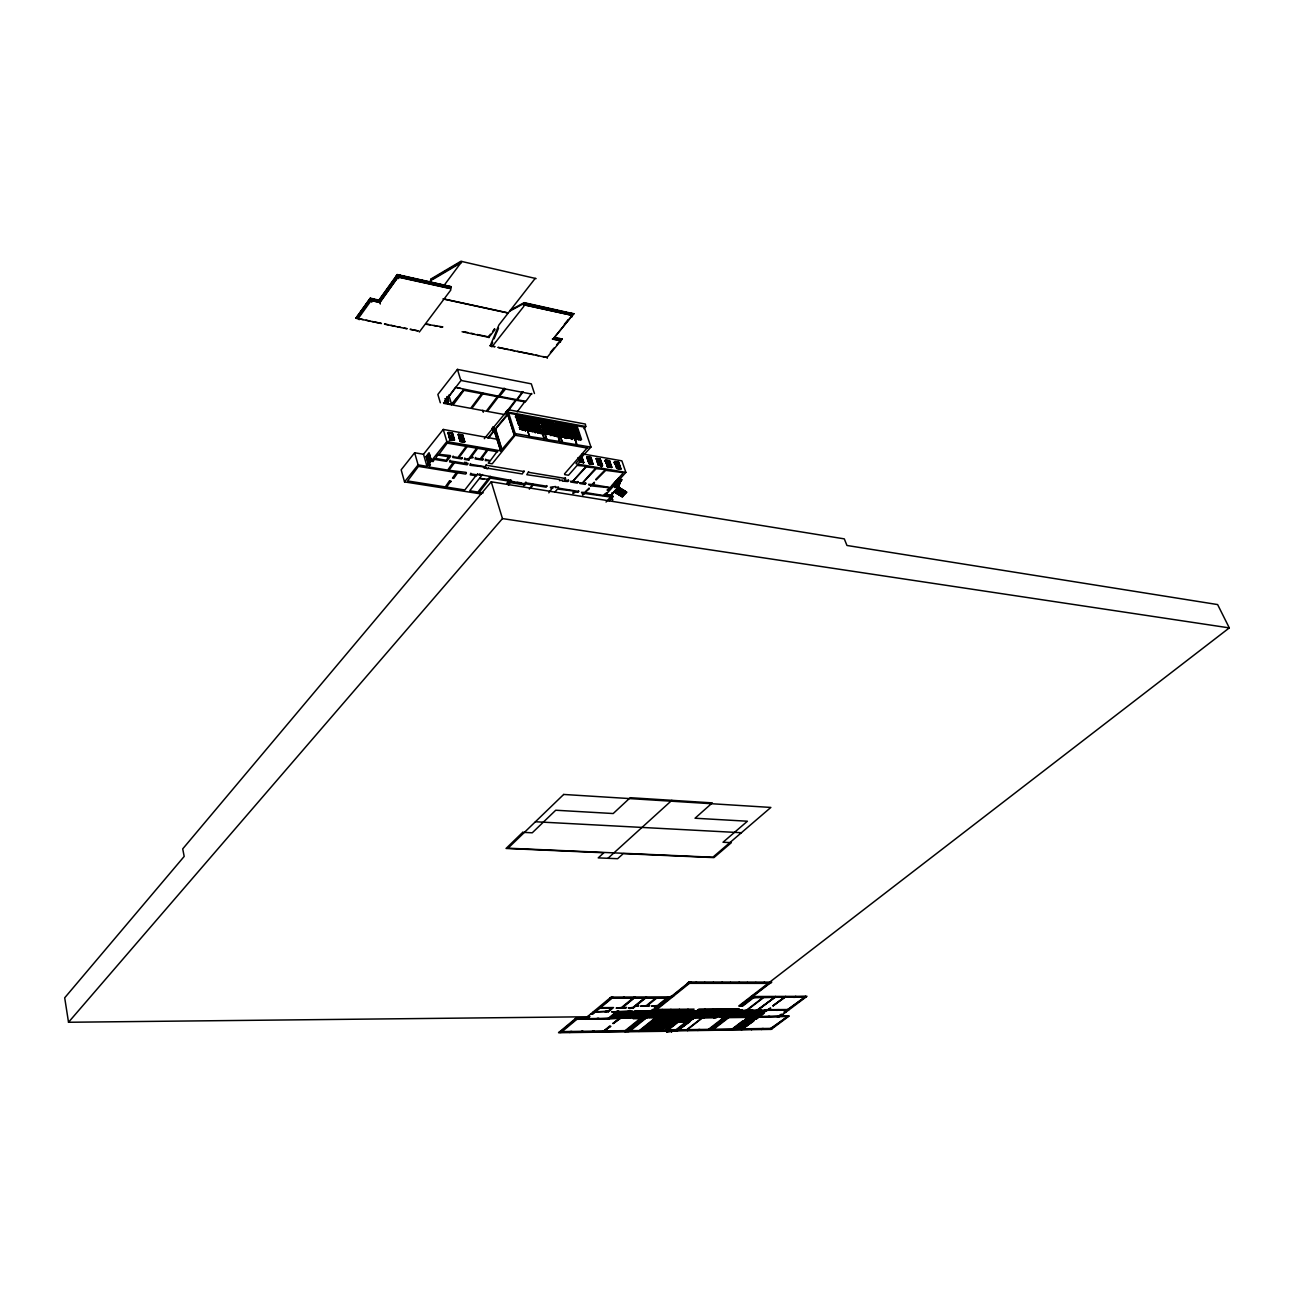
<?xml version="1.0" encoding="UTF-8"?>
<svg xmlns="http://www.w3.org/2000/svg" width="1294" height="1294" viewBox="0 0 1294 1294"><rect width="100%" height="100%" fill="white"/><g stroke="black" fill="none" stroke-linecap="round" stroke-linejoin="round"><path stroke-width="1.5" d="M523.552 304.575L571.802 315.267L523.504 304.786L524.151 302.667L510.305 310.156M612.677 486.059L618.5 486.965L621.104 480.042L618.37 486.803L615.798 483.568M429.689 282.561L431.161 278.873L460.907 261.275L536.12 278.598M430.643 282.771L432.115 279.083L461.877 261.501L444.44 284.906M490.232 345.741L494.761 346.679L490.232 345.741L498.902 324.988L535.198 278.388M491.138 345.935L492.626 342.376M494.098 338.834L498.546 328.191M419.321 332.008L450.765 290.066L450.797 287.187M523.504 304.786L523.957 306.193L491.882 346.889M381.439 323.549L355.979 318.178L370.294 298.186L378.916 300.176L397.242 274.538L451.008 286.605L450.716 287.591M363.177 319.569L355.979 318.178L370.294 298.186L371.152 299.642M398.228 274.765L379.093 300.629L370.456 298.59L356.4 318.195M370.682 299.254L356.901 318.486L370.618 299.043L379.271 301.081L397.565 275.412L379.271 301.081M370.86 299.707L379.449 301.534L370.796 299.496L357.273 318.356M380.307 304.009L379.789 302.295L371.2 300.434L358.47 318.178L359.182 319.683M379.029 300.402L397.387 274.943L450.878 286.783M379.449 301.534L397.743 275.865L450.797 287.802M379.789 302.295L398.131 276.819L450.377 288.368M442.839 326.913L425.71 324.196M534.471 393.522L531.316 383.849L457.429 369.388L437.857 394.46L440.332 402.774M488.372 336.844L490.491 334.159M492.593 331.474L494.696 328.773M443.502 402.677L451.525 404.165L463.786 389.607L451.719 404.844L443.696 403.356L455.52 387.391L498.416 396.174L504.159 388.135M443.696 403.356L461.408 379.902M447.109 399.603L445.104 398.73M447.174 399.943L445.605 399.425L446.106 401.771M490.28 345.886L491.429 345.498M524.119 303.2L573.485 314.135L524.054 302.99M497.139 439.264L443.26 429.43L423.51 454.243L414.646 452.771L401.156 469.819L404.537 481.902L481.481 494.001M482.096 393.117L470.66 408.322L453.013 405.071L464.384 389.769M404.537 481.902L418.108 464.886L414.646 452.771M430.223 464.19L428.379 464.595L426.082 456.588L428.799 453.191L431.112 461.182L433.166 461.521L434.606 458.723M449.552 480.753L445.298 486.9L407.594 480.947L418.916 465.775M427.813 455.52L426.858 456.701L428.799 463.333M429.139 453.87L428.185 455.051L430.126 461.683M428.007 456.992L427.36 457.979M428.686 456.329L429.462 455.359M427.23 458.367L428.249 457.041L426.082 456.588M429.576 455.391L428.557 456.717L429.624 455.569M427.343 458.399L428.298 457.235M427.667 459.888L428.621 458.723M428.993 458.238L429.948 457.057L429.058 458.432M427.732 460.082L428.735 458.755M427.974 460.13L428.751 459.16M429.301 458.48L430.077 457.51M448.678 435.496L452.997 435.932L453.984 439.976M428.201 461.376L428.977 460.405M429.527 459.726L430.304 458.755M449.002 435.496L450.862 436.547M429.236 460.454L428.217 461.796L429.284 460.648M429.543 460.13L430.562 458.804M429.657 460.163L430.611 458.998M449.358 436.288L451.056 436.757L449.147 436.531M497.737 396.093L486.253 411.201L471.776 408.532L483.212 393.327M428.686 463.058L429.462 462.087M430.012 461.408L430.789 460.421M451.477 434.444L452.528 433.134L448.242 432.374L450.28 439.248L449.228 440.558M428.168 463.867L431.048 460.518M428.557 463.867L431.209 460.567L429.236 453.304L426.599 456.62L428.686 463.883L426.454 456.604L429.107 453.288L431.339 460.583M451.072 435.852L452.771 436.272M418.108 464.886L426.988 466.341L446.851 441.577L443.26 429.43M449.924 439.539L454.34 440.283L449.891 439.588L448.08 432.778L452.302 433.425L454.34 440.283L452.172 433.571M452.625 435.965L452.027 433.781L448.145 433.166M453.579 461.877L447.708 470.078L428.767 466.988L430.433 464.918M448.856 456.119L446.301 460.26L435.609 458.48L438.148 454.323M450.458 455.569L438.941 454.323L447.643 442.516M454.081 440.316L450.021 439.475M459.079 437.421L462.945 438.035L464.174 441.739M459.564 438.051L461.117 438.682M461.651 436.207L462.702 434.913L458.448 434.169L460.098 441.351L462.977 441.95M462.912 437.598L462.201 435.56L458.335 434.946M462.896 438.084L458.998 436.968M462.411 441.432L460.955 437.582M434.816 459.451L446.543 461.392L450.668 456.297M515.999 399.555L504.466 414.549L487.353 411.395L498.837 396.304M522.469 391.661L516.694 399.636L499.516 396.385L505.388 389.154M462.104 457.526L461.715 458.966L452.787 457.478L453.159 456.022M453.79 462.605L449.584 461.909L450.15 460.211M564.394 324.276L568.195 319.618M561.515 339.546L553.945 338.138L573.743 313.649L554.172 337.588L561.871 339.416L553.881 337.928M453.385 456.75L457.93 457.51L466.665 445.783M462.314 458.238L458.949 457.672L467.684 445.961M466.196 472.407L449.05 470.288L454.922 462.104M550.387 352.453L553.994 348.037M556.549 344.932L558.992 341.956M547.022 357.516L562.162 339.093L554.528 337.459M470.223 457.364L468.768 460.146L464.4 459.419L464.789 457.963M487.854 438.003L493.807 430.756L491.995 428.379L493.192 426.907L495.02 429.284L507.119 414.549L505.776 412.252L507.119 414.549M505.776 412.252L507.895 409.648L585.357 424.044L585.778 426.535L583.901 428.702M484.312 438.666L492.642 428.492L493.807 430.756M493.839 427.036L505.938 412.285M458.092 472.164L453.822 478.359L452.479 478.149L456.766 471.938M450.361 460.939L464.643 463.301L464.821 462.104M477.114 447.578L468.347 459.257L464.999 458.691M508.623 410.36L516.629 399.668M531.608 393.425L525.833 401.366L517.325 399.749L523.083 391.791M476.338 475.141L464.821 489.973L446.64 487.11L450.878 480.964M467.781 463.139L465.986 463.527L466.163 462.33M472.828 456.976L471.048 457.364L478.117 447.756M493.16 430.643L495.02 429.284M506.455 414.436L508.283 412.204L507.895 409.648M500.649 450.522L494.146 430.805L507.846 414.678L514.3 435.107L508.429 416.539M507.442 414.614L508.671 413.126L516.257 414.533L520.722 428.54L526.658 429.624L522.178 415.617L523.164 415.811L529.44 436.45L544.418 438.779L537.835 418.512L540.439 418.997L546.78 439.539L559.995 441.561L553.347 421.375L555.919 421.86L562.324 442.305L590.97 447.093L584.209 427.085L576.946 425.742L576.008 428.104M488.582 438.132L494.146 430.805M455.132 462.831L467.199 464.821L467.991 463.867M470.45 458.092L473.054 457.704M483.26 466.81L469.868 465.274L470.45 463.592M483.002 458.691L482.613 460.146L475.124 458.885L475.513 457.429M458.319 472.892L465.63 474.073L466.422 473.119M517.115 411.945L525.138 401.286M515.336 416.943L516.257 414.533M475.723 458.157L480.22 458.917L487.32 449.341M483.212 459.419L481.222 459.079L488.307 449.503M517.762 416.878L520.042 422.928M476.548 475.852L470.272 474.833L470.838 473.167M519.735 417.25L523.908 430.077L521.741 423.866M519.929 417.283L522.064 423.235M522.436 421.763L521.256 418.027L522.178 415.617M489.52 460.615L485.266 460.583L485.654 459.144M529.44 436.45L523.164 415.811M471.065 473.879L477.34 474.914L477.518 473.717M485.234 467.134L485.056 468.331L483.471 467.522M518.829 425.047L518.247 423.009M519.962 423.542L522.097 429.527L525.752 430.174M524.733 417.994L525.38 419.984L530.783 421.229M470.66 464.303L485.266 466.73L486.237 464.578M515.659 434.655L492.205 463.802L488.242 463.139L489.747 461.343M485.881 459.871L490.345 460.615L497.446 451.072M480.478 474.202L479.314 475.221L479.492 474.041M526.286 418.447L528.292 425.063M520.172 429.236L519.573 427.182L524.976 428.476M525.413 419.935L530.896 421.084M488.194 467.619C489.003 469.56 485.331 468.962 486.221 467.296M446.851 441.577L500.729 450.862L501.684 449.714L495.343 429.349M513.912 435.027L515.141 433.555L508.671 413.126M523.73 423.542L521.595 417.59M501.684 449.714L514.3 435.107M525.574 430.384L521.903 417.234L515.982 416.15L517.551 421.051M528.437 418.852L530.378 424.756M526.027 422.345L531.478 423.397M490.264 476.338L477.907 492.043L469.738 490.749L482.452 474.526M530.734 418.415L534.94 431.452L529.036 430.384L524.846 417.331L530.734 418.415L529.747 419.596L533.354 430.756M526.787 424.561L532.497 425.305L526.593 424.286L524.523 417.719L530.411 418.803L534.535 431.937M531.058 419.838L532.044 418.658L537.9 419.741L537.835 418.512M523.876 429.851L521.773 423.817M528.421 424.4L526.318 418.399M528.486 425.095L530.475 431.258L528.453 424.869M533.468 419.774L537.673 432.552M533.662 419.806L535.49 426.373M530.265 425.419L532.61 431.42M527.968 428.929L533.662 429.818M533.306 423.413L538.757 424.561L533.257 423.462M537.269 420.469L531.543 419.24L535.667 432.374M532.562 431.581L528.599 430.918L532.4 431.387M536.913 420.906L537.9 419.741M533.775 425.597L531.705 419.046L537.56 420.129L539.679 426.616L533.953 425.402M483.18 492.868L479.217 492.254L490.782 477.486M543.739 434.38L544.725 433.215L550.565 434.266L546.311 421.294L540.488 420.21L540.439 418.997M534.632 427.861L540.132 428.945L534.487 428.152M540.245 421.019L541.054 422.798L546.489 423.801M537.56 426.066L535.781 419.968L537.722 426.147M755.146 996.526L742.837 1005.988L738.728 1006.02L1229.3 627.897L1217.622 604.573L846.955 545.47L844.303 538.87L491.235 481.789L182.713 848.88L184.185 856.434L64.7 997.803L68.517 1022.26L588.074 1016.76M541.911 421.326L546.1 433.846M537.641 426.761L539.663 432.859L535.587 419.935M542.105 421.359L544.208 427.327M535.198 430.32L540.633 431.226M539.42 426.405L537.301 420.421M539.679 426.616C529.958 421.569 533.662 434.008 539.744 432.875M544.046 421.715L548.074 434.428M540.164 420.599L545.987 421.682L548.106 428.152L542.235 427.133L541.765 424.966L542.412 426.939M535.263 432.859L536.25 431.695L532.044 418.658M546.311 421.294L545.324 422.459L548.963 433.587M546.618 422.701L547.605 421.521L553.395 422.588L553.347 421.375M547.362 422.329L551.276 435.188L557.083 436.224L554.98 429.689M549.012 422.637L551.018 428.735M548.041 424.4L553.46 425.386M541.135 433.911L542.121 432.746L536.25 431.695M546.036 428.071L547.88 434.396L544.273 433.749M546.068 428.298L548.235 434.234M550.937 422.992L553.266 428.977M548.882 426.26L554.285 427.392M548.753 426.551L554.333 427.343M547.847 427.942L545.728 421.973M548.106 428.152L542.283 427.602M553.395 422.588L552.409 423.769L548.543 423.057M549.562 428.702L555.191 429.446L553.072 422.976L547.281 421.909L551.438 434.994M548.397 430.676L542.962 429.543M565.025 438.213L566.028 437.065L561.742 424.125L555.967 423.073L555.919 421.86M550.209 430.692L555.547 431.905M551.244 429.236L553.056 435.334L549.368 422.475L553.25 435.366M555.773 423.817L557.52 430.206L563.165 431.403M550.079 430.967L555.627 431.678M508.461 483.972L506.682 483.681L508.639 480.397M553.169 429.592L555.352 435.512M507.863 483.552L508.736 484.894L507.863 483.552L509.755 481.336L524.523 483.746M550.921 432.859L556.177 434.024M507.976 483.891L510.726 479.686M554.948 429.236L552.813 423.284M508.251 484.829L510.143 482.597L509.626 480.964L513.184 481.546M559.283 424.529L561.337 431.08M550.856 435.674L551.859 434.509L547.605 421.521M561.742 424.125L560.739 425.289L562.583 430.837M562.017 425.532L563.019 424.367L568.745 425.419L573.048 438.326L572.061 439.491L567.759 426.583L568.745 425.419M556.371 425.839L561.919 426.632M559.542 430.061L557.714 424.011L561.434 436.838M488.42 468.347L522.291 473.96L524.086 470.903M559.137 434.558L564.702 435.35L559.299 434.363C554.317 428.751 573.096 436.499 558.474 432.358M564.394 425.467L566.465 432.002M563.569 427.085L568.972 428.007L563.424 427.133M561.467 430.417L559.332 424.481M562.502 429.074L557.116 428.088L562.631 428.929M556.824 436.013L551.567 434.833M556.679 436.709L557.665 435.544L551.859 434.509M566.675 425.661L568.503 431.695M564.168 429.365L569.683 430.158M559.623 479.492L526.804 474.704L528.583 471.647M559.251 437.178L560.237 436.013L566.028 437.065M576.736 444.877L570.282 424.513L571.236 424.691L575.846 438.504L574.601 439.944M564.831 431.193L562.68 424.756L568.422 425.807C577.512 441.27 558.102 423.187 566.982 437.663L572.644 438.812M576.995 426.939L571.301 425.888L571.236 424.691M566.578 431.355L564.443 425.419M570.913 434.703L565.64 433.49M564.556 435.625L559.186 434.509L558.587 432.342M561.467 430.934C562.017 437.938 568.26 441.286 563.197 431.355L557.779 430.433M569.667 430.061L564.135 429.284M568.697 431.727L570.395 438.456M572.676 426.988L574.73 433.522M525.914 482.031L524.62 484.085L509.852 481.675M568.567 432.39L570.719 438.342L572.223 438.779L570.314 432.536M571.738 428.735L577.205 429.43M566.222 435.932L571.56 436.806M570.314 432.034L568.163 426.098M525.979 483.228L523.795 485.784M572.579 430.74L577.949 431.662L572.417 430.789M566.303 438.456L567.306 437.291L563.019 424.367M571.01 434.461L565.527 433.636M568.519 438.068L567.015 437.615M573.242 432.568L578.741 433.846M574.859 432.859L572.708 426.939M573.938 434.994L574.617 437.194L580.003 438.116L574.487 437.34M68.517 1022.26L502.46 518.587L491.235 481.789M576.768 433.215L574.617 427.295M529.327 489.164L532.675 484.328M576.833 433.894L579 439.831M530.993 487.87L533.144 484.393M578.58 433.539L576.38 427.667M573.113 433.215L578.822 433.749L576.671 427.327L570.961 426.276M533.371 485.104L546.197 487.191L546.764 485.573M550.371 487.207L555.66 486.495M548.818 492.836L552.57 487.563M564.491 473.911L587.573 447.481M580.569 456.992L581.669 455.747L583.61 462.589M579.938 458.577L581.604 462.217M559.445 480.656L562.453 479.961M576.056 463.155L590.97 447.093M555.482 487.66L558.474 486.948M581.944 458.335L581.168 456.378M583.287 462.362L582.187 458.448L578.321 457.769M578.839 462.928L579.922 461.683L583.934 462.314M564.2 479.184L565.413 477.793M564.718 474.623L568.503 475.254L577.092 465.436L585.325 466.18M554.835 492.076L557.504 489.035L574.374 491.122M562.275 481.125L567.856 481.514L568.438 479.896M581.378 462.023L580.019 458.48M581.653 462.071L580.197 458.238M589.126 463.365L586.926 457.073M587.088 457.3L590.517 458.011L592.895 464.109M583.529 462.492L579.518 462.007L583.626 462.654L581.41 456.022M587.573 459.677L591.293 460.438M587.929 459.968L589.433 460.082L590.743 463.64M589.918 458.626L591.018 457.38L592.976 464.206L588.948 463.592L586.845 456.976L590.776 457.655L592.862 464.417M589.304 460.211L591.034 463.786M589.789 460.017L591.326 460.405M570.428 481.287L572.886 481.287L585.567 466.891M588.058 460.68L589.805 460.826M573.274 480.689L586.182 466.988L594.997 467.846M599.785 459.677L596.049 458.739L600.044 459.37L602.292 465.872L598.378 465.144L602.6 465.549L600.303 459.014L596.421 458.319L598.653 464.918M596.405 458.933L599.818 459.629L600.594 461.586M570.654 481.983L577.35 483.099L577.933 481.481M600.594 462.071C589.466 459.467 607.533 463.106 598.976 461.78M597.407 462.362L599.138 462.508L597.585 462.071M599.219 460.243L600.303 459.014M597.084 461.457L599.009 461.457M579.615 482.808L582.51 482.905L595.224 468.541M572.87 492.836L574.617 491.817M573.096 493.532L575.539 491.979L578.014 492.367L578.596 490.766M583.222 482.355L596.162 468.703L604.589 469.496M598.831 461.586L600.141 465.581L598.912 461.44M604.589 461.182L605.673 459.952L609.555 460.632L611.803 467.199M605.673 460.551L609.053 461.246M579.841 483.503L585.114 484.377L585.697 482.759M601.823 465.727L600.626 462.023M602.195 465.727L600.141 465.581M601.451 466.827L602.276 465.824M606.514 463.203L609.878 463.624L611.205 467.183M608.455 461.861L609.555 460.632M581.475 492.286L584.678 492.416L589.126 488.048M588.576 484.296L592.102 484.49L594.318 482.225M608.196 463.915L608.261 463.074L609.442 467.134M608.261 464.255L606.724 463.818M609.846 463.203L609.021 461.295M609.83 463.673L606.207 462.88L610.105 463.398M609.102 487.709L590.565 485.816L590.743 484.652M605.511 460.324L607.646 466.681L611.852 467.15L607.533 466.81L605.301 460.373L609.28 460.987L611.431 467.619L607.727 466.584M582.429 494.389L583.95 492.674M595.855 479.314L604.832 470.191M607.549 466.94L605.43 460.227L609.296 460.907L611.544 467.474M582.656 495.084L585.098 493.532L609.846 496.912M585.681 491.93L589.352 488.76M592.781 483.94L594.544 482.921M596.081 480.009L605.754 470.353L622.705 472.601M609.603 466.908L608.083 463.203M613.777 462.783L614.876 461.554L618.726 462.233L620.991 468.784M614.537 462.12L616.72 468.444L620.619 469.204L618.354 462.654M614.876 462.168L618.241 462.864L619.017 464.805M615.572 464.206L619.292 464.999M615.362 464.53L619.05 465.225L620.392 468.784M617.626 463.462L618.726 462.233M617.464 464.675L617.4 465.517M617.562 465.662L615.847 465.517L617.594 465.711M619.017 465.274L615.507 464.255M616.753 468.396L620.732 469.075L618.483 462.508L614.634 461.845L616.882 468.396M585.907 492.626L603.02 495.408L606.53 492.868M607.161 489.86L609.345 488.404M593.024 484.635L610.153 487.498L622.948 473.313M606.611 493.095L605.107 495.424L612.968 496.702L611.722 493.014M610.299 489.019L612.725 486.01L618.192 487.353L620.101 491.866L616.607 481.465M605.624 494.454L610.671 495.651L612.612 500.099L611.027 495.052L612.612 500.099M605.107 495.424L625.875 472.391L621.88 460.842L582.3 453.87M614.909 487.628L621.848 479.767L618.322 478.457M610.784 495.295L618.419 486.754M618.435 487.029L626.684 492.173L622.479 496.799L614.456 492.06L618.645 487.417C620.408 489.52 609.442 497.3 619.357 487.612M606.045 502.056L610.089 497.592M620.263 488.178L615.41 492.577L620.263 488.178L616.316 493.16L617.157 493.515L621.249 488.986M609.086 500.988L612.968 496.702M622.091 489.342L618.063 494.082L617.222 493.742L622.171 489.569M618.888 494.437C626.781 484.425 622.22 494.211 618.144 494.308L622.996 489.925M619.81 495.004C627.703 485.007 623.142 494.793 619.05 494.89L623.902 490.491M624.824 491.073L619.955 495.456L624.824 491.073L620.861 496.039L621.702 496.395L625.811 491.882M621.718 496.67L626.684 492.173M460.243 441.254L464.805 441.691L462.702 434.913M464.53 442.047L462.459 435.205L458.205 434.461L460.13 441.464L464.805 441.691M560.48 342.069L560.205 340.5L552.57 338.85M607.97 858.294L671.845 800.339M593.299 463.931L589.045 463.527L590.808 463.964L589.611 459.823M620.716 469.01L617.141 468.121L614.876 461.554M576.962 1018.281L559.606 1032.45L561.111 1032.418L577.771 1018.524L576.267 1018.54M570.347 1031.48L569.376 1032.289L571.851 1031.464M585.082 1019.268L641.226 1017.731M593.8 1012.037L608.115 1011.083L611.641 1008.188L599.818 1008.285L592.927 1013.995L590.662 1014.011M569.813 1032.547L571.107 1031.48M585.842 1019.251L589.191 1016.469M592.167 1013.995L612.547 997.092M586.586 1019.251L589.935 1016.469L587.686 1016.486M581.556 1031.318L580.585 1032.111L583.044 1031.286M596.324 1019.138L597.327 1018.313M605.058 1011.94L606.061 1011.115M621.751 998.175L624.274 997.318L623.255 998.159M581.006 1032.369L582.3 1031.302M597.068 1019.122L598.071 1018.313M605.802 1011.924L606.805 1011.099M622.495 998.175L623.854 997.059M597.812 1019.122L598.815 1018.297M606.546 1011.924L607.549 1011.099M608.229 1011.908L613.518 1007.557L600.562 1007.654L612.984 997.367L611.464 997.383L610.444 998.224L655.702 998.014L646.369 1005.584L640.465 1006.231L648.892 1006.166L649.653 1005.551L647.469 1005.567L656.802 998.014L667.947 997.965M592.668 1031.14L591.698 1031.949L594.156 1031.124M607.484 1019.009L617.238 1011.018M592.118 1032.191L593.412 1031.124M608.229 1018.993L617.982 1011.002M621.508 1008.107L635.063 997.011M634.092 998.111L622.64 1007.492L626.539 1007.46L625.778 1008.075L616.122 1008.155L621.524 1007.492L633.995 997.286L635.483 997.27L634.464 998.111M608.973 1018.993L618.726 1011.002M610.331 1018.168L618.095 1011.811M612.547 1018.152L620.311 1011.795M614.763 1018.119L622.527 1011.779M616.979 1018.103L624.743 1011.762M619.195 1018.071L626.959 1011.73M619.551 1018.071L612.838 1023.538L621.023 1018.054M627.331 1011.73L630.324 1010.485L628.803 1011.714M644.105 998.078L646.612 997.237L636.26 1005.648L638.654 1005.632L637.893 1006.247L635.5 1006.263L633.348 1008.026L628.366 1008.058L633.009 1007.411L644.477 998.078M603.15 1032.014L610.105 1026.352M613.582 1023.522L620.295 1018.054M628.075 1011.73L629.58 1010.501M632.604 1008.026L646.207 996.962M621.395 1018.038L629.175 1011.714M623.595 1018.022L632.2 1010.873L611.593 1011.876L788.612 1010.096M625.795 1017.99L634.772 1010.857L652.111 1010.711M627.994 1017.974L635.775 1011.665M629.094 1017.957L575.28 1019.365M630.194 1017.941L637.974 1011.633M632.378 1017.925L640.174 1011.617M634.206 1017.909L633.203 1018.718L642.277 1018.604M634.561 1017.893L642.358 1011.601M636.745 1017.877L644.541 1011.584M638.929 1017.844L646.725 1011.552M649.928 1010.727L624.209 1031.431L626.377 1031.399M665.763 997.981L668.966 997.14M624.97 1031.674L642.697 1017.407M649.491 1011.94L652.532 1009.498L694.053 1009.142L682.601 1018.443M668.222 996.865L657.498 1005.503L651.448 1006.15L656.737 1006.117L654.311 1008.058L658.662 1008.026L691.012 982.065M626.053 1031.658L653.632 1009.482M655.395 1008.058L669.305 996.865M627.137 1031.641L644.865 1017.391L647.032 1017.359L629.612 1031.35L627.461 1031.383M654.715 1009.466L651.675 1011.924L653.842 1011.892L656.883 1009.449M656.495 1008.042L671.618 995.895L673.786 995.879M672.055 995.879L687.68 983.327M628.221 1031.625L655.799 1009.466M657.578 1008.042L689.912 982.049M647.615 1017.747L655.443 1011.487M649.782 1017.731L657.611 1011.455M651.95 1017.699L659.762 1011.439M660.781 1010.63L662.302 1009.417M694.878 983.327L696.463 982.065M654.101 1017.682L661.93 1011.423M655.54 1017.666L638.589 1031.205L640.029 1031.189L656.98 1017.65M663.369 1011.407L664.388 1010.598M638.993 1031.464L665.1 1010.598M664.809 1011.39L665.828 1010.582M658.403 1017.634L666.248 1011.39M643.328 1030.364L658.306 1018.427M660.555 1017.618L668.4 1011.358M669.419 1010.549L670.939 1009.336M703.564 983.327L704.826 982.324M645.48 1030.331L660.441 1018.41M662.706 1017.585L670.551 1011.342M647.615 1030.299L662.593 1018.378M664.841 1017.569L672.686 1011.326M649.75 1030.267L664.728 1018.362M649.685 1031.286L650.995 1030.25M665.973 1018.346L675.856 1010.501M651.885 1030.234L666.863 1018.329M669.127 1017.521L676.972 1011.293M677.991 1010.485L679.512 1009.271M712.201 983.343L713.463 982.324M654.004 1030.202L668.998 1018.313M671.246 1017.488L679.107 1011.261M656.123 1030.17L671.133 1018.281M673.381 1017.472L681.242 1011.245M658.258 1030.137L673.268 1018.265M675.517 1017.44L683.378 1011.229M676.568 1017.44L659.552 1030.881L665.698 1027.129L662.107 1030.574L628.447 1030.59M684.429 1011.212L685.448 1010.42M660.296 1031.124L665.342 1027.129M673.851 1020.416L688.052 1009.191M720.774 983.343L722.359 982.081M677.991 1017.424C673.608 1019.413 676.066 1021.726 672.799 1020.416M685.852 1011.212L686.871 1010.404M664.275 1027.145L666.216 1027.129L674.74 1020.4M674.368 1020.901L676.762 1019.009L692.921 1018.831L676.762 1019.009M665.844 1027.63L674.886 1020.901M678.363 1018.491L687.615 1011.196M677.215 1019.882L663.919 1031.286L677.441 1020.642L690.446 1020.481L677.441 1020.642M680.482 1018.475L689.734 1011.164M667.235 1030.186L677.991 1021.71M666.847 1030.574L666.653 1032.272L672.88 1031.156M666.653 1032.272L667.963 1031.221L558.523 1032.725L575.83 1018.281L585.648 1018.184L611.043 997.108L670.405 996.865M684.704 1018.427L693.972 1011.132M729.298 983.343L730.576 982.34M686.823 1018.394L696.091 1011.115M671.554 1032.191L671.748 1030.509M696.431 1011.115L698.986 1009.11L739.23 1008.77L736.14 1011.148M688.926 1018.378L698.194 1011.099M691.028 1018.346L700.297 1011.083M676.341 1030.04L687.745 1021.387L677.894 1021.516L666.62 1030.38L676.455 1030.234M690.446 1020.481L676.908 1031.092L682.698 1025.624M687.211 1022.098L690.22 1019.737M694.166 1017.23L690.365 1020.206L695.557 1017.23M702.044 1011.067L703.079 1010.258M690.721 1020.206L704.955 1009.061M737.79 983.343L739.375 982.097M692.921 1018.831L678.234 1030.315L686.774 1029.7L701.866 1017.925L693.147 1018.038M703.451 1011.051L704.47 1010.242M696.609 1017.213L704.502 1011.035M698.711 1017.181L706.589 1011.018M700.798 1017.165L708.691 1011.002M702.885 1017.149L710.778 1010.986M711.797 1010.177L713.334 1008.98M746.217 983.359L747.479 982.356M687.535 1030.687L688.861 1029.668M703.952 1017.909L713.884 1010.161M707.042 1017.1L714.951 1010.938M709.128 1017.068L717.038 1010.921M711.199 1017.052L719.108 1010.905M720.143 1010.113L721.68 1008.916M754.596 983.359L755.874 982.372M713.269 1017.019L721.179 1010.889M698.517 1029.523L697.515 1030.299L699.892 1029.49M713.641 1017.796L714.66 1017.003M722.57 1010.873L723.589 1010.08M697.887 1030.525L699.197 1029.506M714.32 1017.796L724.284 1010.08M715.016 1017.78L716.035 1016.987M723.944 1010.857L724.98 1010.064M725.319 1010.857L716.391 1017.763L702.383 1017.925L687.292 1029.684L710.503 1029.328M719.48 1016.955L727.39 1010.84M728.425 1010.032L729.962 1008.851M762.926 983.359L764.511 982.13M721.534 1016.938L729.46 1010.808M722.214 1016.922L721.195 1017.715L725.659 1017.666M723.589 1016.906L731.514 1010.792M735.121 1008.802L732.032 1011.18L734.086 1011.164L737.176 1008.786M708.158 1030.364L736.14 1008.802M739.764 1006.004L770.739 982.13M753.901 995.587L769.752 983.375M709.177 1030.347L727.179 1016.486L725.125 1016.502L707.446 1030.137L709.5 1030.105M740.783 1006.004L754.321 995.571L752.251 995.587M710.196 1030.331L738.195 1008.77M741.818 1006.004L754.111 996.526M711.215 1030.315L729.234 1016.469M738.712 1009.951L712.557 1030.056L710.519 1030.089M754.79 997.577L755.842 996.768L753.771 996.784M731.789 1016.825L739.731 1010.727M733.827 1016.793L742.627 1009.918L736.658 1009.967M735.882 1016.777L743.824 1010.679M743.985 1010.679L746.881 1009.87L762.991 997.545L752.736 997.593M737.904 1016.744L745.862 1010.663M739.942 1016.728L747.9 1010.646M741.98 1016.712L749.922 1010.63M744.001 1016.68L752.817 1009.821L747.56 1009.87L763.67 997.545L805.984 996.574L783.921 1012.151L785.895 1012.118M746.023 1016.663L753.981 1010.598M754.159 1010.598L761.082 1009.757L735.849 1028.94M748.061 1016.631L756.003 1010.582M748.385 1016.631L745.457 1018.879L756.861 1018.734L764.156 1013.202L762.829 1013.218M756.343 1010.565L775.915 996.687L774.863 997.496M731.498 1030.008L743.079 1021.192M746.12 1018.863L749.064 1016.631M757.022 1010.565L775.575 996.429M733.164 1028.989L748.385 1017.407M758.397 1009.773L774.524 997.496M733.504 1028.973L731.159 1029.765L742.4 1021.192L753.787 1021.047L741.203 1029.603L742.206 1028.843M748.708 1017.391L749.744 1016.615M757.702 1010.565L758.721 1009.773M733.844 1028.973L749.048 1017.391M750.067 1016.615L758.025 1010.549M737.855 1028.908L762.069 1010.517M739.861 1028.876L765.11 1009.724L788.742 1009.514L787.69 1010.29M741.866 1028.843L757.103 1017.31M758.122 1016.534L766.097 1010.485M757.443 1017.294L767.455 1009.692M783.614 997.448L786.008 996.655L772.841 1005.859L783.954 997.448M742.546 1028.843L757.766 1017.294M767.795 1009.692L770.739 1008.22L765.919 1010.873M741.543 1029.846L753.124 1021.063M756.181 1018.75L763.492 1013.202M766.582 1010.873L770.076 1008.22M773.181 1005.859L785.684 996.396M752.17 1028.698L751.135 1029.474L753.496 1028.665M767.439 1017.181L768.458 1016.405M776.432 1010.388L777.468 1009.611M793.643 997.415L796.036 996.606L794.985 997.399M751.507 1029.684L752.833 1028.681M768.102 1017.181L769.121 1016.405M777.096 1010.388L778.131 1009.611M794.322 997.399L795.713 996.348M768.765 1017.165L769.784 1016.405M777.775 1010.371L778.81 1009.595M762.085 1028.536L761.066 1029.296L763.395 1028.52M777.354 1017.068L780.832 1014.464L782.805 1014.447M761.406 1029.539L762.732 1028.536M778.017 1017.068L781.479 1014.464M784.585 1012.134L805.677 996.315M778.681 1017.052L779.7 1016.291L729.751 1016.841M770.253 1029.393L788.256 1015.952M355.979 318.178L358.001 316.884L356.74 317.111M358.341 316.674L359.425 315.995L357.257 316.383M397.905 275.784L399.215 274.975M400.218 275.201L398.228 276.398L397.08 274.749M370.877 299.189L371.944 298.542M371.232 299.787L372.931 298.752M461.182 262.698L433.069 279.294L431.161 278.873M509.626 311.207L525.057 302.861M570.557 313.989L571.964 313.261M557.94 339.368L559.768 338.446M559.509 339.206L560.642 338.624M441.125 327.333L442.176 327.204M369.518 299.27L370.796 299.043M396.53 275.509L397.662 275.331M395.98 276.269L397.986 275.945M571.722 313.86L573.743 313.649M562.114 338.931L558.312 339.335L560.739 340.629M643.975 1028.018L663.531 1027.743M735.817 1026.967L745.182 1026.838M642.503 1029.215L662.043 1028.924M734.296 1028.115L743.678 1027.986M560.577 1031.641L627.364 1030.606M711.522 1029.312L771.92 1028.39L770.9 1029.151L769.59 1029.167L788.24 1016.194L755.098 1017.327M559.089 1032.256L664.97 1030.606M676.665 1030.347L771.806 1028.94M677.441 1030.606L690.009 1021.581L688.958 1021.581M671.182 1030.946L771.224 1029.377L789.227 1015.936L780.703 1016.033L806.987 996.299L753.092 996.526M649.96 1023.263L671.473 1022.972M741.883 1022.341L751.264 1022.228M648.456 1024.444L669.968 1024.169M740.362 1023.505L749.744 1023.376M646.968 1025.641L668.464 1025.349M738.842 1024.67L748.223 1024.524M645.48 1026.838L666.976 1026.53M737.321 1025.819L746.703 1025.689M643.28 1017.796L644.493 1017.682M646.531 1017.763L724.753 1016.809M726.678 1016.874L727.826 1016.76M575.264 1018.766L628.835 1018.168M633.947 1018.103L646.288 1017.974M655.282 1017.86L677.732 1017.618M693.908 1017.44L717.151 1017.181M721.971 1017.116L751.83 1016.793M755.858 1016.744L788.644 1016.372M643.361 1018.604L645.528 1018.572M654.538 1018.475L676.972 1018.216M726.678 1017.65L751.07 1017.375M747.997 1017.699L757.378 1017.585M654.457 1019.656L674.045 1019.429M652.952 1020.853L674.481 1020.594M744.94 1020.028L754.321 1019.915M651.464 1022.05L672.977 1021.791M616.09 1013.153L764.754 1011.746M614.585 1014.383L763.201 1012.927M613.081 1015.612L761.665 1014.092M611.577 1016.841L760.128 1015.256M641.614 1017.424L643.781 1017.391M728.198 1016.469L730.253 1016.453M653.955 1010.08L693.293 1009.757M698.226 1009.708L736.399 1009.385M653.195 1010.695L692.533 1010.355M697.45 1010.307L735.623 1009.983M593.283 1011.843L608.487 1011.698M617.594 1011.924L648.779 1011.649M650.963 1011.617L652.047 1011.617M654.23 1011.584L732.42 1010.889M734.474 1010.873L735.493 1010.857M737.548 1010.84L766.307 1010.582M648.407 1011.94L650.591 1011.924M735.121 1011.148L737.159 1011.132M670.842 996.509L673.009 996.509M751.474 996.186L753.529 996.186M670.066 997.14L672.249 997.124M750.682 996.801L752.752 996.784M609.943 998.014L668.205 997.755M752.995 997.383L805.855 997.156M688.036 982.696L770.965 982.744M535.409 821.755L741.413 832.721M502.46 518.587L1229.3 627.897M449.762 481.465L451.088 481.675M605.171 494.389L611.059 495.489L618.516 487.256L612.758 486.285M477.729 474.429L479.718 474.752M480.705 474.914L482.678 475.238M510.952 480.397L482.064 474.995M525.72 482.808L546.99 486.269M558.296 488.113L578.822 491.461M517.034 482.177L520.884 482.791M419.127 466.503L456.976 472.666M490.992 478.214L508.865 481.109M526.205 483.94L532.902 485.024M550.597 487.919L552.797 488.275M581.718 492.982L584.176 493.37M510.143 482.597L524.911 485.007L524.41 483.374M483.827 479.055L479.734 478.392L487.789 479.281M607.404 490.555L608.989 490.167M429.915 462.12L427.861 454.841L430.012 462.233M486.447 465.29L524.313 471.614M528.809 472.359L565.656 478.505M465.047 462.831L466.39 463.042M564.427 479.896L568.664 480.592M573.501 481.4L578.175 482.177M583.448 483.05L585.923 483.471M485.46 467.846L486.447 468.024M588.819 484.991L590.97 485.347M438.359 455.067L449.067 456.847M576.299 463.867L625.875 472.391M447.853 443.244L466.891 446.511M467.91 446.689L477.324 448.306M478.343 448.484L487.531 450.053M488.534 450.231L497.672 451.8M459.435 438.197L461.246 438.52M588.139 460.583L589.821 460.89M606.643 463.915L608.309 464.206M591.018 457.38L587.088 456.701L589.32 463.317M447.886 432.827L452.269 433.506M458.076 434.606L462.443 435.285L464.4 442.192M586.732 457.122L590.76 457.752M614.504 461.974L618.467 462.589M448.646 435.399L453.029 436.013M458.852 437.178L463.187 437.793M578.159 457.963L582.203 458.529M587.541 459.596L591.568 460.163M578.386 458.205L580.052 458.448M580.31 458.529L581.976 458.772M515.141 433.555L529.683 436.143M544.418 438.779L547.022 439.248M559.995 441.561L562.567 442.014M515.902 435.382L587.816 448.193M520.042 429.382L519.476 427.424L525.138 428.282M549.271 432.649L543.803 431.565M566.238 435.787L571.754 436.709L566.19 435.835M574.536 437.291L580.019 438.197M519.412 427.376L525.008 428.427M575.846 438.504L581.572 439.523L576.946 425.742M567.306 437.291L573.048 438.326M535.975 432.018L539.598 432.681L537.479 426.68M548.041 434.202L544.451 433.555L542.962 429.689L548.446 430.627M559.962 436.353L561.596 436.644M576.946 439.41L575.312 439.119L576.898 439.459M526.011 430.401L521.935 429.721L517.923 416.684M551.406 435.027L557.245 436.029L552.942 423.138L547.103 422.103L548.705 426.971M559.801 436.547L565.607 437.534L561.402 424.513L555.644 423.462L557.73 429.964L563.537 430.967M518.037 422.734L523.989 423.769M549.368 428.443L555.191 429.446L549.141 428.686M573.113 432.714L578.822 433.749M517.826 422.976L523.908 423.866M532.416 425.419L526.367 424.529L526.14 422.2M533.565 425.839L539.598 426.713M542.024 427.392L548.025 428.249M518.085 423.203L523.649 424.157M518.748 425.144L524.442 426.098L518.716 425.192L518.118 423.154M524.361 417.913L530.265 418.965L534.357 432.131M540.002 420.793L545.858 421.828L550.144 434.752M555.482 423.656L561.272 424.675L565.446 437.728M570.8 426.47L576.542 427.473L580.618 440.122M516.84 418.415L522.436 419.466L516.71 418.56M532.562 421.294L538.11 422.345L532.449 421.44M556.501 425.694L561.952 426.729M546.489 423.947L540.892 422.992L540.374 420.873M548.009 424.303L553.573 425.241M571.705 428.654L577.189 429.576M541.717 425.014L547.233 426.049L541.604 425.16M525.946 422.297L531.591 423.251M445.265 398.827L446.931 399.134M445.492 399.571L447.287 399.797M508.283 412.204L585.778 426.535M444.796 400.719L448.84 401.463L447.336 396.449M446.252 401.609L447.918 401.916M516.015 414.824L521.935 415.924M522.922 416.102L537.592 418.803M540.18 419.288L553.104 421.666M555.66 422.151L570.039 424.804M570.994 424.982L576.687 426.033M516.306 415.762L522.226 416.846M464.595 390.448L482.306 393.797M483.422 394.007L497.947 396.757M499.047 396.967L516.225 400.218M516.84 400.347L525.348 401.949M457.122 387.699L460.357 388.313M461.618 380.582L504.369 388.815M505.485 389.025L522.679 392.341M523.31 392.454L531.834 394.104M366.008 320.168L369.858 320.961M372.365 321.543L381.148 323.338M384.496 323.953L388.459 324.778M390.998 325.295L394.832 326.088M397.614 326.719L400.509 327.317M404.343 328.11L407.222 328.692M418.286 330.892L410.085 329.291L417.719 330.86M498.222 347.326L508.299 349.445M510.984 350.011L514.559 350.739M517.244 351.289L533.403 354.524M535.878 355.122L538.53 355.656M542.93 356.562L545.55 357.095M384.561 324.179L406.542 328.676M498.109 347.504L545.097 357.144M427.392 324.147L430.223 324.745M433.975 325.522L436.79 326.104M439.588 326.686L440.833 326.945M463.883 331.733L467.716 332.526M471.065 333.237L473.814 333.82M477.292 334.515L487.466 336.65M462.087 331.749L488.922 337.33L494.955 329.614L494.049 329.42M553.654 338.462L561.289 340.079L559.865 339.174M371.232 300.531L379.902 302.553L398.148 276.867M552.376 339.06L560.011 340.678M379.207 300.855L370.456 298.59M553.573 338.252L561.224 339.869M443.227 298.801L508.154 312.889M443.276 298.995L508.218 313.083M524.151 302.667L573.792 313.795M450.943 286.993L397.387 274.943M397.63 275.622L450.862 287.397M524.054 303.589L573.129 314.264M450.328 288.627L398.245 277.126L398.681 278.582M616.267 480.737L619.81 482.031M615.766 481.303L619.292 482.597M615.248 481.869L618.791 483.163M614.747 482.419L618.273 483.73M614.229 482.986L617.772 484.279M613.728 483.552L617.254 484.846M613.21 484.118L616.753 485.412M612.709 484.684L616.235 485.978M612.191 485.25L615.734 486.544M618.354 478.586L621.896 479.88M617.287 479.589L620.829 480.899M618.597 487.482L625.94 492.043M622.527 496.734L614.456 492.06M615.847 483.907L618.289 486.997L616.445 481.4M379.433 300.968L378.916 300.176M493.192 426.907L494.357 429.171M546.78 356.869L547.249 358.244M572.838 314.604L523.973 303.977M571.608 315.412L572.094 316.804M617.367 464.659L618.645 468.719M617.27 464.805L618.613 468.768M605.673 459.952L607.921 466.536M599.931 459.435L602.179 466.018M596.162 458.61L598.281 465.339M578.499 434.137L580.537 440.219M576.623 429.948L579.712 439.135M574.73 427.149L576.801 433.441M576.801 433.668L578.871 439.976M572.838 426.794L577.011 439.588L574.859 433.377M581.297 456.167L583.513 462.799M571.22 426.502L573.08 432.762M570.282 424.513L576.995 444.602M590.485 484.943L590.565 485.816M572.466 439.006L568.292 425.952L562.518 424.95L564.119 429.786M578.822 458.367L579.922 461.683M566.481 425.629L568.519 431.921M568.535 432.164L570.589 438.488M564.556 425.273L568.713 438.1L566.578 431.856M566.853 437.809L564.734 431.306L570.573 432.245L564.572 431.5L566.723 437.97M559.445 424.335L563.586 437.178M557.536 423.979L561.628 436.871M560.237 436.013L562.324 442.305M556.016 425.273L557.601 430.109M558.215 431.63L559.299 434.881M557.665 435.544L559.736 441.852M553.023 425.613L554.851 431.161M551.098 422.798L555.191 435.706M553.023 429.511L554.997 435.674M551.373 429.09L553.379 435.221M547.88 428.395L549.724 434.735M544.725 433.215L546.78 439.539M542.72 428.815L543.771 432.083M542.121 432.746L544.176 439.07M537.431 420.275L541.701 433.231M539.42 426.923L541.539 433.425M537.511 422.766L539.323 428.346M532.158 425.71L534.115 431.921M530.427 425.225L532.432 431.614M526.448 418.253L528.453 424.626M527.062 425.969L528.599 430.918M524.879 419.547L526.448 424.432M525.833 430.595L521.757 417.396L515.821 416.344L517.39 421.246M523.633 425.5L525.429 431.096M519.8 423.462L521.725 429.689M488.55 336.44L488.954 337.669M495.748 429.414L502.072 449.778M494.534 430.886L500.729 450.862M482.84 410.247L483.26 412.268M457.429 369.388L460.438 379.239M468.137 458.529L468.768 460.146M448.792 395.058L451.719 404.844M461.068 437.421L462.346 441.577M446.673 397.274L448.177 402.305M446.576 397.42L448.047 402.385M452.528 433.134L454.582 439.992M450.878 435.641L452.043 439.911L450.781 435.803M448.015 432.681L449.924 439.685M427.683 455.504L429.592 462.136M423.51 454.243L426.988 466.341M371.313 300.742L371.734 302.181M517.568 420.534L523.083 421.698L517.535 420.582M527.434 426.551L532.95 427.635L527.451 426.648M535.845 426.211L537.479 432.519L535.845 426.211M580.424 459.192L578.677 459.046L580.456 459.257M522.727 832.333L506.051 848.46L603.845 852.762L598.232 857.89L617.642 858.698L623.271 853.619L713.916 857.615L731.353 842.669L723.022 842.248L747.414 821.221L695.04 818.229L712.331 802.878L630.227 797.702L613.194 813.538L555.724 810.238L532.255 832.802L522.727 832.333M563.683 794.451L508.024 848.201L712.832 857.243L770.852 807.44L563.683 794.451M609.377 1026.352L602.729 1031.771L610.849 1026.336L609.377 1026.352M688.812 982.049L687.243 983.327L770.173 983.375L771.774 982.13L688.812 982.049M677.587 1020.934L664.825 1030.995L676.746 1030.8L689.54 1020.772L677.587 1020.934M678.202 1022.098L668.432 1029.781L676.147 1029.668L685.933 1021.985L678.202 1022.098M579.308 436.062L573.808 435.14L579.178 436.191"/></g></svg>
